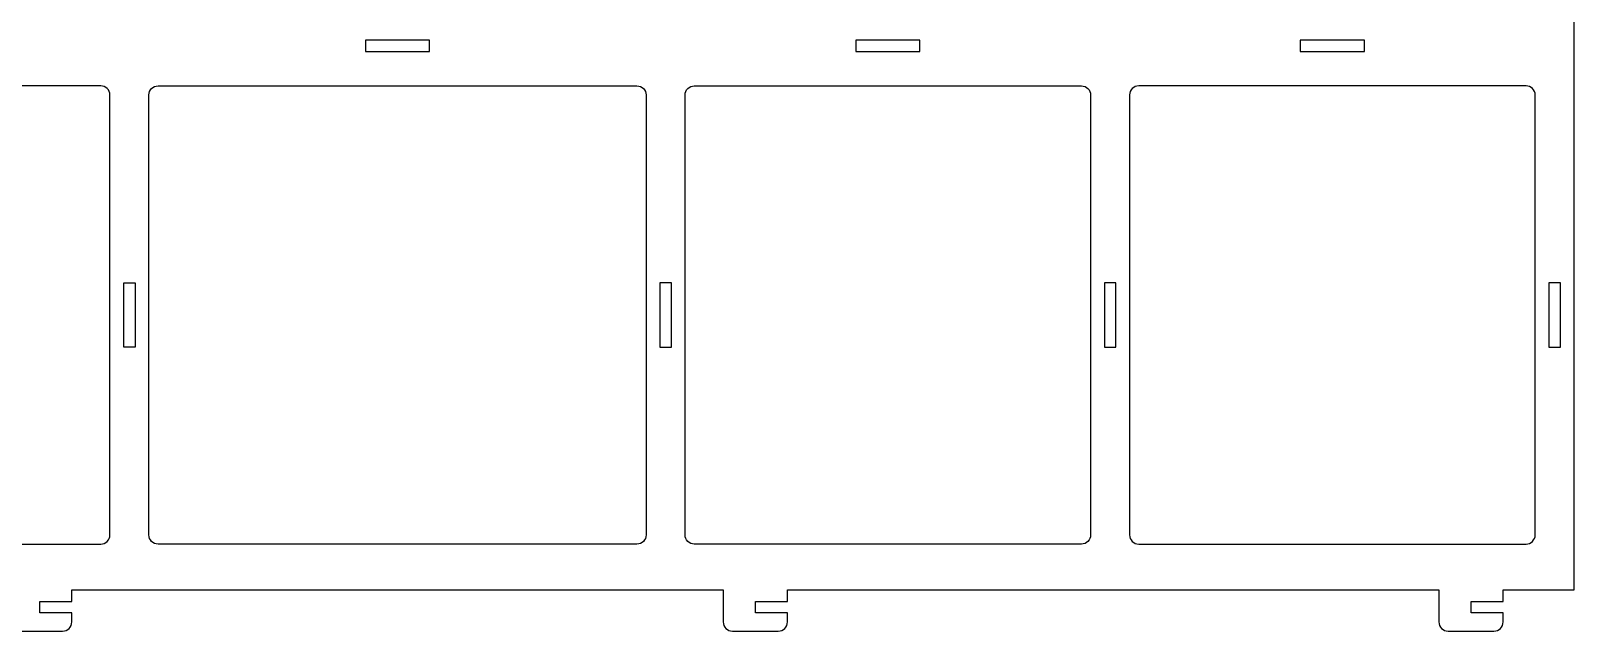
# Model space of a CAD drawing. Extents: x 9591 to 9820, y 1050 to 1177.
# Drawn here: x 9723.84 to 9757.52, y 1119.2 to 1132.3 of the extents above; entities that cross this region are included whole.
import ezdxf

# ---------------------------------------------------------------- set-up
doc = ezdxf.new("R2010")
doc.units = 0
doc.header["$MEASUREMENT"] = 0
doc.layers.add('LAYER_1', color=18, linetype='CONTINUOUS')

msp = doc.modelspace()

# ---------------------------------------------------------------- linework, layer by layer
at = {"layer": 'LAYER_1'}
msp.add_lwpolyline([(9723.533, 1119.198), (9724.533, 1119.198, 0.414214), (9724.733, 1119.398), (9724.733, 1119.598), (9724.033, 1119.598), (9724.033, 1119.848), (9724.733, 1119.848), (9724.733, 1120.098), (9738.949, 1120.098), (9738.949, 1119.398, 0.414214), (9739.149, 1119.198), (9740.149, 1119.198, 0.414214), (9740.349, 1119.398), (9740.349, 1119.598), (9739.649, 1119.598), (9739.649, 1119.848), (9740.349, 1119.848), (9740.349, 1120.098), (9754.566, 1120.098), (9754.566, 1119.398, 0.414214), (9754.766, 1119.198), (9755.766, 1119.198, 0.414214), (9755.966, 1119.398), (9755.966, 1119.598), (9755.266, 1119.598), (9755.266, 1119.848), (9755.966, 1119.848), (9755.966, 1120.098), (9757.516, 1120.098), (9757.516, 1143.848)], format="xyb", dxfattribs=at)
for points in [[(9731.141, 1131.848), (9732.541, 1131.848), (9732.541, 1132.098), (9731.141, 1132.098)], [(9741.841, 1131.848), (9743.241, 1131.848), (9743.241, 1132.098), (9741.841, 1132.098)], [(9751.541, 1131.848), (9752.941, 1131.848), (9752.941, 1132.098), (9751.541, 1132.098)], [(9725.866, 1125.398), (9725.866, 1126.798), (9726.116, 1126.798), (9726.116, 1125.398)], [(9737.816, 1125.398), (9737.816, 1126.798), (9737.566, 1126.798), (9737.566, 1125.398)], [(9747.516, 1125.398), (9747.516, 1126.798), (9747.266, 1126.798), (9747.266, 1125.398)], [(9757.216, 1126.798), (9756.966, 1126.798), (9756.966, 1125.398), (9757.216, 1125.398)]]:
    msp.add_lwpolyline(points, close=True, dxfattribs=at)
for points in [[(9716.916, 1121.098), (9725.366, 1121.098, 0.414214), (9725.566, 1121.298), (9725.566, 1130.898, 0.414214), (9725.366, 1131.098), (9716.916, 1131.098, 0.414214), (9716.716, 1130.898), (9716.716, 1121.298, 0.414214)], [(9737.066, 1121.098), (9726.616, 1121.098, -0.414214), (9726.416, 1121.298), (9726.416, 1130.898, -0.414214), (9726.616, 1131.098), (9737.066, 1131.098, -0.414214), (9737.266, 1130.898), (9737.266, 1121.298, -0.414214)], [(9746.766, 1121.098), (9738.316, 1121.098, -0.414214), (9738.116, 1121.298), (9738.116, 1130.898, -0.414214), (9738.316, 1131.098), (9746.766, 1131.098, -0.414214), (9746.966, 1130.898), (9746.966, 1121.298, -0.414214)], [(9756.466, 1121.098, 0.414214), (9756.666, 1121.298), (9756.666, 1130.898, 0.414214), (9756.466, 1131.098), (9748.016, 1131.098, 0.414214), (9747.816, 1130.898), (9747.816, 1121.298, 0.414214), (9748.016, 1121.098)]]:
    msp.add_lwpolyline(points, format="xyb", close=True, dxfattribs=at)

doc.saveas('drawing.dxf')
